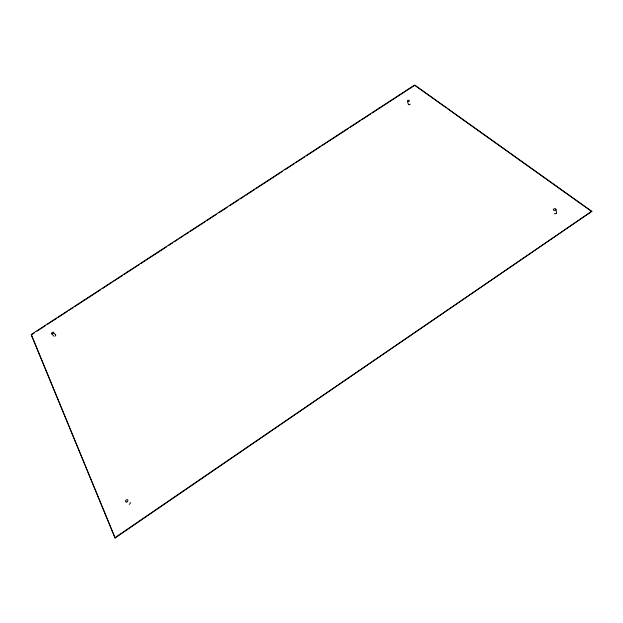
<?xml version="1.0" encoding="UTF-8"?>
<svg xmlns="http://www.w3.org/2000/svg" width="623" height="623" viewBox="0 0 623 623"><rect width="100%" height="100%" fill="white"/><g stroke="black" fill="none" stroke-linecap="round" stroke-linejoin="round"><path stroke-width="0.93" d="M114.858 537.766L591.803 211.306L414.63 85.008L31.15 334.567L115.107 537.992L591.803 211.306M115.107 537.992L31.376 334.816L34.639 332.69M37.084 331.101L45.238 325.79M47.691 324.194L56.662 318.361M58.289 317.294L67.261 311.453M68.896 310.394L72.969 307.739M74.604 306.68L100.708 289.695M102.336 288.628L112.124 282.258M113.752 281.199L122.723 275.358M124.359 274.299L139.038 264.744M140.673 263.685L166.769 246.692M168.405 245.633L172.478 242.978M174.113 241.919L178.186 239.263M179.821 238.204L183.084 236.078M184.712 235.019L188.792 232.363M190.42 231.304L205.107 221.749M206.735 220.682L216.524 214.312M218.969 212.723L227.13 207.412M229.576 205.824L238.547 199.983M240.174 198.916L244.255 196.268M245.89 195.201L254.862 189.361M256.489 188.302L282.593 171.317M285.038 169.721L294.009 163.888M295.637 162.821L304.616 156.98M306.243 155.921L320.923 146.366M322.558 145.307L348.654 128.322M350.29 127.256L360.078 120.885M361.706 119.826L370.677 113.986M372.313 112.927L414.723 85.32L446.356 107.88M447.937 109.009L591.85 211.649M51.732 333.749L53.952 336.249M53.43 332.355A1.098 0.67 -38.9 0 1 52.488 333.842A1.098 0.67 -38.9 0 1 51.787 332.908A1.098 0.67 -38.9 0 1 53.43 332.355L55.611 334.824M407.395 101.23L408.377 104.353M555.918 209.297A1.293 0.888 -11 0 1 554.143 210.41A1.293 0.888 -11 0 1 553.87 208.892A1.293 0.888 -11 0 1 555.918 209.297L556.526 212.669M410.238 104.134A1.036 0.623 -19.7 0 1 410.027 104.36M409.591 104.609A1.036 0.623 -19.7 0 1 408.532 104.571M556.518 212.926A1.293 0.888 -10.9 0 1 556.269 213.354M556.004 213.557A1.293 0.888 -10.9 0 1 554.338 213.619M55.704 334.987A1.09 0.678 -39 0 1 55.128 336.116M130.215 502.457A1.363 0.997 -47.2 0 1 129.202 504.326M408.026 101.588A1.036 0.615 -19.8 0 0 409.366 100.583A1.036 0.615 -19.8 0 0 407.754 100.552A1.036 0.615 -19.8 0 0 408.026 101.588M126.843 501.928A1.371 0.997 -47.1 0 0 127.645 499.841A1.371 0.997 -47.1 0 0 125.605 500.728A1.371 0.997 -47.1 0 0 126.843 501.928"/></g></svg>
